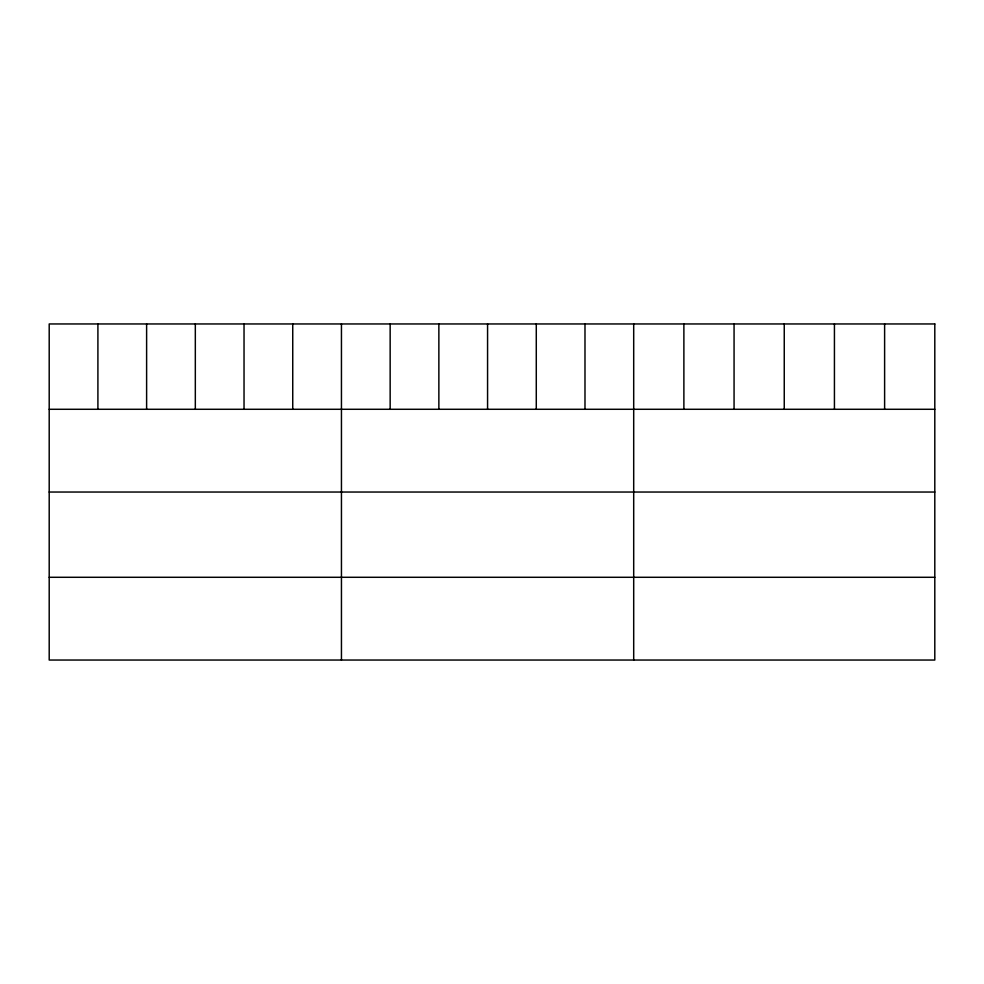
<?xml version="1.0" encoding="UTF-8"?>
<svg xmlns="http://www.w3.org/2000/svg" width="984" height="984" viewBox="0 0 984 984"><rect width="100%" height="100%" fill="white"/><g stroke="black" fill="none" stroke-linecap="round" stroke-linejoin="round"><path stroke-width="1.48" d="M49.2 409.282L934.8 409.282M49.2 492.037L934.8 492.037M49.2 577.288L934.8 577.288M884.616 323.957L884.616 409.282M834.432 323.957L834.432 409.282M784.248 323.957L784.248 409.282M734.064 323.957L734.064 409.282M683.88 323.957L683.88 409.282M633.696 323.957L633.696 660.043M584.988 323.957L584.988 409.282M536.28 323.957L536.28 409.282M487.572 323.957L487.572 409.282M438.864 323.957L438.864 409.282M390.156 323.957L390.156 409.282M341.448 323.957L341.448 660.043M292.74 323.957L292.74 409.282M244.032 323.957L244.032 409.282M195.324 323.957L195.324 409.282M146.616 323.957L146.616 409.282M97.908 323.957L97.908 409.282M934.8 323.957L49.2 323.957L49.2 660.043L934.8 660.043L934.8 323.957"/></g></svg>
